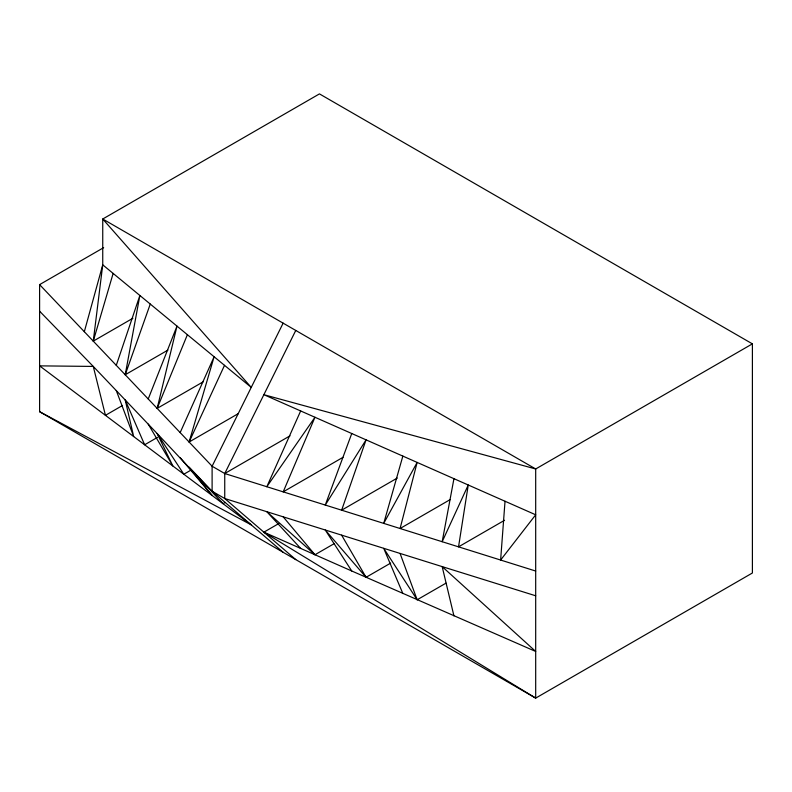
<?xml version="1.0" encoding="UTF-8"?>
<svg xmlns="http://www.w3.org/2000/svg" width="792" height="792" viewBox="0 0 792 792"><rect width="100%" height="100%" fill="white"/><g stroke="black" fill="none" stroke-linecap="round" stroke-linejoin="round"><path stroke-width="1.19" d="M505.029 501.257L500.623 560.043L535.689 514.8L263.875 394.693L535.689 468.973L752.4 343.857L752.4 572.992L535.689 698.108L39.6 411.692L39.6 284.625L103.653 247.649M132.898 318.255L93.268 341.124L102.742 264.835L102.742 219.008L319.453 93.892L752.4 343.857M167.924 350.104L125.215 374.755L139.867 295.475L116.276 365.34M453.945 478.675L442.174 541.708L468.25 485.001L458.538 546.846L504.544 520.285M203.128 381.853L157.162 408.385L176.992 326.116L148.223 398.97M84.328 331.709L102.742 264.835L251.242 387.397L102.742 219.008L535.689 468.973L535.689 698.108L263.875 532.165L278.873 523.512M402.851 456.103L383.724 523.383L417.156 462.419L400.089 528.512L450.262 499.544M93.268 341.124L113.137 273.418M238.343 413.592L189.11 442.015L214.117 356.756L180.17 432.6M125.215 374.755L150.262 304.059M351.757 433.521L325.274 505.048L366.062 439.847L341.639 510.187L397.267 478.071M157.162 408.385L187.387 334.699M300.663 410.949L266.825 486.724L314.968 417.265L283.19 491.852L342.976 457.34M189.11 442.015L224.512 365.34M283.13 323.166L212.107 466.231L212.107 491.228L283.13 552.291M295.762 559.588L224.74 498.524L224.74 473.527L295.762 330.452M122.552 405.464L105.445 415.335L93.268 366.429L39.6 311.187M157.499 437.362L144.639 444.787L125.215 399.98L93.268 366.429L39.6 365.864L251.242 524.878L39.6 411.692M191.317 469.913L183.833 474.23L157.162 433.551L125.215 399.98L133.67 436.541L116.276 390.515M39.6 284.625L212.107 466.231L224.74 473.527L289.991 435.857M225.175 502.435L223.027 503.672L157.162 433.551L172.864 465.983L148.223 424.106M300.663 548.42L266.825 511.721L314.968 554.746L334.204 543.639M180.17 457.697L212.048 495.436L189.11 467.122L212.107 491.228L224.74 498.524L442.174 566.617L535.689 651.46L351.757 570.992L325.274 530.046L366.062 577.309L390.684 563.092M402.851 593.525L383.724 548.361L417.156 599.782L445.975 583.159M535.689 595.782L442.174 566.617L453.935 615.869M224.74 473.527L535.689 571.042M263.875 532.165L351.757 570.992M283.19 516.849L314.968 554.746M341.639 535.174L366.062 577.309M400.089 553.479L417.156 599.782"/></g></svg>
